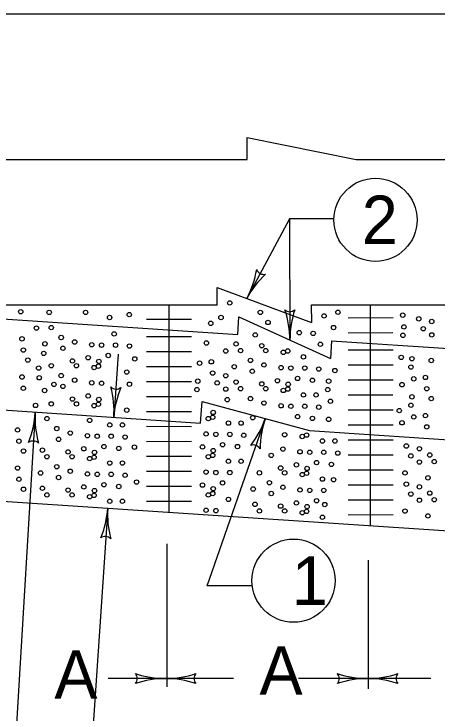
# Model space of a CAD drawing. Extents: x 997.6 to 1036.9, y 998.9 to 1022.5.
# Drawn here: x 1016.804 to 1018.549, y 1009.837 to 1012.721 of the extents above; entities that cross this region are included whole.
import ezdxf

# ---------------------------------------------------------------- set-up
doc = ezdxf.new("R2010")
doc.units = 0
doc.layers.add('Level 1', color=7, linetype='Continuous')
doc.layers.add('Level 2', color=7, linetype='Continuous')

msp = doc.modelspace()

# ---------------------------------------------------------------- linework, layer by layer
at = {"layer": 'Level 1'}
for p, q in [((1007.4318, 1012.721), (1020.2391, 1012.721)), ((1017.7652, 1012.121), (1017.7652, 1012.211)), ((1017.7652, 1012.211), (1018.2152, 1012.121)), ((1015.4253, 1012.121), (1017.7652, 1012.121)), ((1018.2152, 1012.121), (1019.5483, 1012.121)), ((1017.9403, 1011.8753), (1017.7641, 1011.547)), ((1018.1238, 1011.8753), (1017.9403, 1011.8753)), ((1017.9403, 1011.8753), (1017.9423, 1011.3756)), ((1017.642, 1011.5195), (1017.6418, 1011.5924)), ((1017.6418, 1011.5924), (1018.0308, 1011.4479)), ((1015.509, 1011.521), (1017.642, 1011.521)), ((1015.8887, 1011.521), (1017.7267, 1011.3984)), ((1017.4436, 1011.417), (1017.4436, 1011.521)), ((1018.0305, 1011.5209), (1018.0308, 1011.4479)), ((1018.0308, 1011.521), (1019.3009, 1011.521)), ((1018.275, 1011.3616), (1018.275, 1011.521)), ((1017.3507, 1011.4614), (1017.5362, 1011.4619)), ((1017.7267, 1011.3984), (1017.7315, 1011.4711)), ((1017.7315, 1011.4711), (1018.1095, 1011.2998)), ((1018.1825, 1011.4679), (1018.3678, 1011.4683)), ((1017.4438, 1010.6671), (1017.4436, 1011.417)), ((1017.4438, 1010.6671), (1017.4436, 1011.4163)), ((1018.1821, 1011.406), (1018.3676, 1011.4065)), ((1017.3508, 1011.3907), (1017.5363, 1011.3908)), ((1018.1143, 1011.3726), (1018.1095, 1011.2998)), ((1018.1143, 1011.3726), (1019.3916, 1011.2874)), ((1018.1822, 1011.3353), (1018.3678, 1011.3353)), ((1018.2752, 1010.6117), (1018.275, 1011.3616)), ((1018.2752, 1010.6117), (1018.275, 1011.3609)), ((1007.6135, 1011.321), (1020.2391, 1010.4793)), ((1017.233, 1011.317), (1017.2156, 1011.0567)), ((1017.3509, 1011.3288), (1017.5363, 1011.3289)), ((1017.3509, 1011.2671), (1017.5363, 1011.2671)), ((1018.1823, 1011.2734), (1018.3677, 1011.2735)), ((1017.3509, 1011.2053), (1017.5362, 1011.2053)), ((1018.1823, 1011.2117), (1018.3677, 1011.2117)), ((1017.351, 1011.1434), (1017.5363, 1011.1435)), ((1018.1823, 1011.1499), (1018.3676, 1011.1498)), ((1017.5738, 1011.0328), (1017.5798, 1011.1226)), ((1017.5798, 1011.1226), (1018.0228, 1011.0028)), ((1016.6013, 1011.0977), (1017.5738, 1011.0328)), ((1017.3508, 1011.0816), (1017.5364, 1011.0817)), ((1018.1824, 1011.088), (1018.3677, 1011.0881)), ((1017.6008, 1010.3612), (1017.8408, 1011.0521)), ((1017.3508, 1011.0199), (1017.5363, 1011.0198)), ((1018.1823, 1011.0262), (1018.3678, 1011.0263)), ((1018.0228, 1011.0028), (1019.3045, 1010.9174)), ((1018.1823, 1010.9645), (1018.3677, 1010.9644)), ((1017.3508, 1010.9579), (1017.5363, 1010.9581)), ((1018.1823, 1010.9025), (1018.3678, 1010.9027)), ((1017.351, 1010.8963), (1017.5363, 1010.8963)), ((1017.351, 1010.8344), (1017.5364, 1010.8345)), ((1018.1824, 1010.8408), (1018.3678, 1010.8408)), ((1017.3509, 1010.7726), (1017.5363, 1010.7727)), ((1018.1824, 1010.779), (1018.3678, 1010.7791)), ((1017.3511, 1010.7108), (1017.5363, 1010.7109)), ((1018.1823, 1010.7172), (1018.3678, 1010.7173)), ((1017.1906, 1010.6825), (1016.9987, 1007.8083)), ((1018.1825, 1010.6553), (1018.3678, 1010.6555)), ((1017.4351, 1009.945), (1017.4351, 1010.5346)), ((1018.2665, 1009.9367), (1018.2665, 1010.4675)), ((1017.787, 1010.3612), (1017.6008, 1010.3612)), ((1017.4295, 1009.9793), (1017.1921, 1009.9793)), ((1017.71, 1009.9793), (1017.4295, 1009.9793)), ((1018.2628, 1009.9793), (1017.9783, 1009.9793)), ((1018.5231, 1009.9793), (1018.2628, 1009.9793))]:
    msp.add_line(p, q, dxfattribs=at)
for centre, radius in [((1018.2953, 1011.8716), 0.1716), ((1017.694, 1011.5289), 0.00903), ((1016.8316, 1011.4928), 0.00903), ((1016.9488, 1011.4898), 0.00903), ((1017.099, 1011.4898), 0.00903), ((1017.2793, 1011.4808), 0.00903), ((1017.8201, 1011.4898), 0.00903), ((1018.0831, 1011.4754), 0.00903), ((1018.1402, 1011.4905), 0.00903), ((1018.4076, 1011.4784), 0.00903), ((1017.1981, 1011.4688), 0.00903), ((1017.6158, 1011.4448), 0.00903), ((1017.6579, 1011.4688), 0.00903), ((1017.8518, 1011.4484), 0.00903), ((1018.4737, 1011.4634), 0.00903), ((1018.5276, 1011.4523), 0.00903), ((1016.8961, 1011.4253), 0.00903), ((1016.9574, 1011.4272), 0.00903), ((1018.1222, 1011.4274), 0.00903), ((1018.4125, 1011.43), 0.00903), ((1018.4923, 1011.4226), 0.00903), ((1016.9983, 1011.3863), 0.00903), ((1017.217, 1011.4012), 0.00903), ((1017.7991, 1011.3968), 0.00903), ((1017.981, 1011.4063), 0.00903), ((1018.0381, 1011.4033), 0.00903), ((1018.4087, 1011.3953), 0.00903), ((1018.5276, 1011.3972), 0.00903), ((1016.8367, 1011.3808), 0.00903), ((1016.9314, 1011.3603), 0.00903), ((1017.054, 1011.3678), 0.00903), ((1017.1246, 1011.3566), 0.00903), ((1017.165, 1011.3548), 0.00903), ((1017.2226, 1011.3548), 0.00903), ((1017.5978, 1011.3637), 0.00903), ((1017.72, 1011.3598), 0.00903), ((1018.0681, 1011.3583), 0.00903), ((1016.8422, 1011.3343), 0.00903), ((1017.0057, 1011.3418), 0.00903), ((1017.2801, 1011.351), 0.00903), ((1017.6773, 1011.3307), 0.00903), ((1017.7386, 1011.3325), 0.00903), ((1017.8259, 1011.3524), 0.00903), ((1017.8426, 1011.3325), 0.00903), ((1017.9151, 1011.3251), 0.00903), ((1017.9331, 1011.3307), 0.00903), ((1016.9265, 1011.3208), 0.00903), ((1017.1097, 1011.3028), 0.00903), ((1017.1928, 1011.312), 0.00903), ((1017.3019, 1011.2982), 0.00903), ((1017.9981, 1011.3065), 0.00903), ((1018.4015, 1011.3043), 0.00903), ((1018.4456, 1011.2989), 0.00903), ((1016.8608, 1011.2934), 0.00903), ((1016.9574, 1011.2698), 0.00903), ((1017.0447, 1011.2898), 0.00903), ((1017.0614, 1011.2698), 0.00903), ((1017.152, 1011.268), 0.00903), ((1017.1538, 1011.2878), 0.00903), ((1017.5696, 1011.2805), 0.00903), ((1017.6179, 1011.2861), 0.00903), ((1017.7795, 1011.2917), 0.00903), ((1017.8351, 1011.2731), 0.00903), ((1018.5254, 1011.2915), 0.00903), ((1016.9055, 1011.2601), 0.00903), ((1017.1339, 1011.2624), 0.00903), ((1017.269, 1011.2438), 0.00903), ((1017.6234, 1011.2396), 0.00903), ((1017.7126, 1011.2657), 0.00903), ((1017.7869, 1011.2471), 0.00903), ((1017.9057, 1011.2619), 0.00903), ((1017.9461, 1011.2601), 0.00903), ((1018.0037, 1011.2601), 0.00903), ((1018.0613, 1011.2563), 0.00903), ((1018.1282, 1011.2501), 0.00903), ((1018.4418, 1011.2642), 0.00903), ((1016.8367, 1011.2234), 0.00903), ((1016.9078, 1011.2201), 0.00903), ((1016.9983, 1011.229), 0.00903), ((1017.054, 1011.2104), 0.00903), ((1017.6773, 1011.2285), 0.00903), ((1017.974, 1011.2173), 0.00903), ((1018.0353, 1011.2099), 0.00903), ((1018.453, 1011.2159), 0.00903), ((1018.5013, 1011.2215), 0.00903), ((1016.9686, 1011.1927), 0.00903), ((1017.0057, 1011.1844), 0.00903), ((1017.1246, 1011.1993), 0.00903), ((1017.165, 1011.1974), 0.00903), ((1017.2801, 1011.1937), 0.00903), ((1017.5621, 1011.2062), 0.00903), ((1017.642, 1011.1988), 0.00903), ((1017.72, 1011.2025), 0.00903), ((1017.8259, 1011.1951), 0.00903), ((1017.8909, 1011.2081), 0.00903), ((1017.935, 1011.1932), 0.00903), ((1018.1021, 1011.2062), 0.00903), ((1018.4047, 1011.1918), 0.00903), ((1016.8422, 1011.1769), 0.00903), ((1016.93, 1011.1677), 0.00903), ((1017.5584, 1011.1714), 0.00903), ((1017.6773, 1011.1733), 0.00903), ((1017.7386, 1011.1752), 0.00903), ((1017.8426, 1011.1752), 0.00903), ((1017.9151, 1011.1678), 0.00903), ((1017.9331, 1011.1733), 0.00903), ((1018.0984, 1011.1714), 0.00903), ((1018.5068, 1011.175), 0.00903), ((1017.0447, 1011.1324), 0.00903), ((1017.1097, 1011.1454), 0.00903), ((1017.1538, 1011.1305), 0.00903), ((1017.6836, 1011.1299), 0.00903), ((1017.7795, 1011.1343), 0.00903), ((1017.9981, 1011.1492), 0.00903), ((1018.0501, 1011.1492), 0.00903), ((1018.1096, 1011.1232), 0.00903), ((1018.4456, 1011.1416), 0.00903), ((1018.5254, 1011.1342), 0.00903), ((1016.8925, 1011.106), 0.00903), ((1016.9574, 1011.1125), 0.00903), ((1017.0614, 1011.1125), 0.00903), ((1017.1339, 1011.1051), 0.00903), ((1017.152, 1011.1107), 0.00903), ((1017.8351, 1011.1158), 0.00903), ((1017.9057, 1011.1046), 0.00903), ((1017.9461, 1011.1028), 0.00903), ((1018.0037, 1011.1028), 0.00903), ((1018.0613, 1011.099), 0.00903), ((1018.4418, 1011.1068), 0.00903), ((1017.269, 1011.0865), 0.00903), ((1017.6256, 1011.0771), 0.00903), ((1018.3936, 1011.0846), 0.00903), ((1016.9394, 1011.0516), 0.00903), ((1017.1159, 1011.0442), 0.00903), ((1017.6056, 1011.0517), 0.00903), ((1017.6237, 1011.0573), 0.00903), ((1017.789, 1011.0553), 0.00903), ((1017.974, 1011.06), 0.00903), ((1018.0353, 1011.0526), 0.00903), ((1018.1021, 1011.0488), 0.00903), ((1018.453, 1011.0586), 0.00903), ((1018.5013, 1011.0642), 0.00903), ((1016.9803, 1011.0108), 0.00903), ((1017.199, 1011.0256), 0.00903), ((1017.251, 1011.0256), 0.00903), ((1017.6887, 1011.0331), 0.00903), ((1017.7407, 1011.0331), 0.00903), ((1018.4047, 1011.0344), 0.00903), ((1018.5068, 1011.0177), 0.00903), ((1016.8187, 1011.0052), 0.00903), ((1017.036, 1010.9922), 0.00903), ((1017.1066, 1010.981), 0.00903), ((1017.147, 1010.9792), 0.00903), ((1017.2046, 1010.9792), 0.00903), ((1017.5963, 1010.9885), 0.00903), ((1017.6367, 1010.9867), 0.00903), ((1017.6943, 1010.9867), 0.00903), ((1017.7519, 1010.9829), 0.00903), ((1017.9206, 1010.9854), 0.00903), ((1018.0112, 1010.9836), 0.00903), ((1016.8242, 1010.9587), 0.00903), ((1016.9877, 1010.9662), 0.00903), ((1017.2621, 1010.9754), 0.00903), ((1017.9931, 1010.978), 0.00903), ((1018.0762, 1010.9594), 0.00903), ((1018.1282, 1010.9594), 0.00903), ((1016.9208, 1010.9216), 0.00903), ((1017.0917, 1010.9272), 0.00903), ((1017.1748, 1010.9364), 0.00903), ((1017.2361, 1010.929), 0.00903), ((1017.3003, 1010.934), 0.00903), ((1017.5815, 1010.9347), 0.00903), ((1017.6646, 1010.9439), 0.00903), ((1017.7259, 1010.9365), 0.00903), ((1017.9132, 1010.926), 0.00903), ((1018.4226, 1010.9387), 0.00903), ((1018.4766, 1010.9276), 0.00903), ((1016.8428, 1010.9178), 0.00903), ((1016.9394, 1010.8943), 0.00903), ((1017.0267, 1010.9142), 0.00903), ((1017.0434, 1010.8943), 0.00903), ((1017.134, 1010.8924), 0.00903), ((1017.1358, 1010.9123), 0.00903), ((1017.6056, 1010.8943), 0.00903), ((1017.6237, 1010.8999), 0.00903), ((1017.6256, 1010.9198), 0.00903), ((1017.865, 1010.9), 0.00903), ((1017.9838, 1010.9148), 0.00903), ((1018.0242, 1010.913), 0.00903), ((1018.0818, 1010.913), 0.00903), ((1018.1394, 1010.9093), 0.00903), ((1018.4412, 1010.8978), 0.00903), ((1018.5192, 1010.9016), 0.00903), ((1017.1159, 1010.8868), 0.00903), ((1017.199, 1010.8683), 0.00903), ((1017.251, 1010.8683), 0.00903), ((1017.6887, 1010.8758), 0.00903), ((1017.7407, 1010.8758), 0.00903), ((1018.0521, 1010.8703), 0.00903), ((1018.4766, 1010.8724), 0.00903), ((1018.5378, 1010.8743), 0.00903), ((1016.8187, 1010.8478), 0.00903), ((1016.9803, 1010.8534), 0.00903), ((1017.036, 1010.8348), 0.00903), ((1017.904, 1010.848), 0.00903), ((1017.969, 1010.861), 0.00903), ((1018.0131, 1010.8461), 0.00903), ((1018.1134, 1010.8628), 0.00903), ((1016.9134, 1010.8274), 0.00903), ((1016.9877, 1010.8088), 0.00903), ((1017.1066, 1010.8237), 0.00903), ((1017.147, 1010.8218), 0.00903), ((1017.2046, 1010.8218), 0.00903), ((1017.2621, 1010.8181), 0.00903), ((1017.5963, 1010.8312), 0.00903), ((1017.6367, 1010.8293), 0.00903), ((1017.6943, 1010.8293), 0.00903), ((1017.8166, 1010.8281), 0.00903), ((1017.9206, 1010.8281), 0.00903), ((1017.9931, 1010.8207), 0.00903), ((1018.0112, 1010.8263), 0.00903), ((1018.4171, 1010.8278), 0.00903), ((1018.5118, 1010.8074), 0.00903), ((1016.8242, 1010.8013), 0.00903), ((1017.1748, 1010.7791), 0.00903), ((1017.3093, 1010.7898), 0.00903), ((1017.5815, 1010.7773), 0.00903), ((1017.6646, 1010.7866), 0.00903), ((1017.8576, 1010.7873), 0.00903), ((1018.0762, 1010.8021), 0.00903), ((1018.1222, 1010.7994), 0.00903), ((1018.4226, 1010.7813), 0.00903), ((1016.8428, 1010.7605), 0.00903), ((1016.9208, 1010.7643), 0.00903), ((1017.0267, 1010.7568), 0.00903), ((1017.0917, 1010.7698), 0.00903), ((1017.1358, 1010.7549), 0.00903), ((1017.2361, 1010.7717), 0.00903), ((1017.6256, 1010.7624), 0.00903), ((1017.7906, 1010.7613), 0.00903), ((1017.9132, 1010.7687), 0.00903), ((1017.9838, 1010.7575), 0.00903), ((1018.0242, 1010.7557), 0.00903), ((1018.0818, 1010.7557), 0.00903), ((1018.4766, 1010.7703), 0.00903), ((1016.9394, 1010.7369), 0.00903), ((1017.0434, 1010.7369), 0.00903), ((1017.1159, 1010.7295), 0.00903), ((1017.134, 1010.7351), 0.00903), ((1017.6056, 1010.737), 0.00903), ((1017.6237, 1010.7426), 0.00903), ((1017.865, 1010.7427), 0.00903), ((1018.4412, 1010.7405), 0.00903), ((1018.5192, 1010.7443), 0.00903), ((1017.199, 1010.7109), 0.00903), ((1017.251, 1010.7109), 0.00903), ((1017.6887, 1010.7184), 0.00903), ((1017.7981, 1010.6981), 0.00903), ((1017.904, 1010.6907), 0.00903), ((1017.969, 1010.7037), 0.00903), ((1018.0521, 1010.7129), 0.00903), ((1018.0861, 1010.6973), 0.00903), ((1018.4766, 1010.7151), 0.00903), ((1018.5378, 1010.7169), 0.00903), ((1017.5963, 1010.6738), 0.00903), ((1017.6367, 1010.672), 0.00903), ((1017.8166, 1010.6708), 0.00903), ((1017.9206, 1010.6708), 0.00903), ((1017.9931, 1010.6633), 0.00903), ((1018.0112, 1010.6689), 0.00903), ((1018.0131, 1010.6888), 0.00903), ((1018.4171, 1010.6705), 0.00903), ((1018.0762, 1010.6448), 0.00903), ((1018.5118, 1010.6501), 0.00903), ((1017.9572, 1010.3831), 0.1716)]:
    msp.add_circle(centre, radius, dxfattribs=at)
for centre, radius, start, end in [((1017.4199, 1011.7318), 0.3906, 331.7669, 350.4357), ((1017.8344, 1011.6779), 0.0312, 200.5415, 282.6582), ((1018.1082, 1011.3622), 0.3906, 133.1141, 151.7608), ((1017.4199, 1011.7318), 0.3906, 331.7547, 331.7669), ((1017.9418, 1011.5241), 0.0312, 229.0039, 311.1206), ((1017.5517, 1011.374), 0.3906, 0.2293, 18.8981), ((1018.333, 1011.3771), 0.3906, 161.5765, 180.2232), ((1017.5517, 1011.374), 0.3906, 0.2171, 0.2293), ((1017.2255, 1011.2049), 0.0312, 224.9541, 307.0708), ((1016.8258, 1011.0827), 0.3906, 356.1795, 14.8483), ((1017.6053, 1011.0306), 0.3906, 157.5267, 176.1734), ((1016.8258, 1011.0827), 0.3906, 356.1673, 356.1795), ((1017.4717, 1011.1802), 0.3906, 322.1979, 340.8446), ((1018.2098, 1010.9239), 0.3906, 160.8508, 179.5195), ((1018.2098, 1010.9239), 0.3906, 160.8385, 160.8508), ((1017.792, 1010.9118), 0.0312, 29.6253, 111.742), ((1016.8008, 1010.7085), 0.3906, 337.527, 356.1737), ((1017.5803, 1010.6565), 0.3906, 176.1798, 194.8486), ((1017.5803, 1010.6565), 0.3906, 176.1676, 176.1798), ((1017.1806, 1010.5343), 0.0312, 44.9544, 127.0711), ((1017.281, 1009.9793), 0.0312, 318.7746, 40.8913), ((1017.4295, 1009.5886), 0.3906, 90, 108.6688), ((1017.4295, 1010.3699), 0.3906, 251.3472, 269.9939), ((1017.4295, 1010.3699), 0.3906, 269.9878, 270), ((1017.4295, 1010.3699), 0.3906, 270, 288.6688), ((1017.4295, 1009.5886), 0.3906, 89.9878, 90), ((1017.4295, 1009.5886), 0.3906, 71.3472, 89.9939), ((1017.578, 1009.9792), 0.0312, 138.7746, 220.8913), ((1018.1143, 1009.9793), 0.0312, 318.7746, 40.8913), ((1018.2628, 1009.5886), 0.3906, 90, 108.6688), ((1018.2628, 1010.3699), 0.3906, 251.3472, 269.9939), ((1018.2628, 1010.3699), 0.3906, 269.9878, 270), ((1018.2628, 1010.3699), 0.3906, 270, 288.6688), ((1018.2628, 1009.5886), 0.3906, 89.9878, 90), ((1018.2628, 1009.5886), 0.3906, 71.3472, 89.9939), ((1018.4114, 1009.9792), 0.0312, 138.7746, 220.8913)]:
    msp.add_arc(centre, radius, start, end, dxfattribs=at)
at = {"layer": 'Level 2'}
msp.add_line((1016.8914, 1011.0765), (1016.7206, 1008.2649), dxfattribs=at)
for centre, radius, start, end in [((1016.5012, 1011.1002), 0.3909, 337.8706, 356.5174), ((1017.2816, 1011.0528), 0.3909, 176.5235, 195.1923), ((1017.2816, 1011.0528), 0.3909, 176.5113, 176.5235), ((1016.8824, 1010.9281), 0.0313, 45.2981, 127.4148)]:
    msp.add_arc(centre, radius, start, end, dxfattribs=at)

# ---------------------------------------------------------------- texts
at = {"layer": 'Level 1'}
for s, p in [('2', (1018.2387, 1011.7716)), ('1', (1017.9501, 1010.2831)), ('A', (1016.9698, 1009.8958)), ('A', (1017.8165, 1009.9125))]:
    msp.add_text(s, height=0.2, dxfattribs=at).set_placement(p)

doc.saveas('drawing.dxf')
